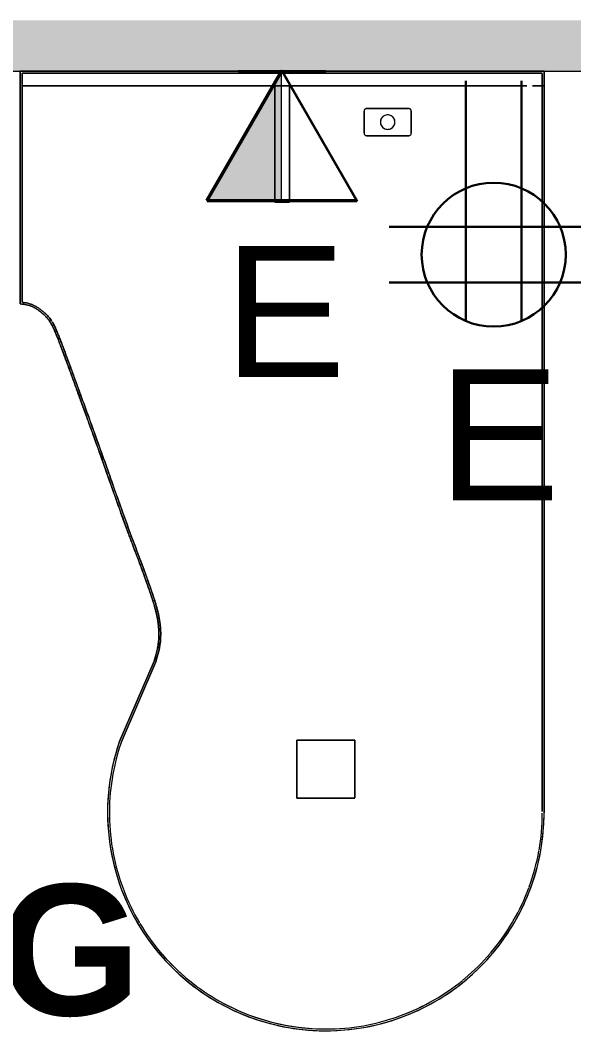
# Model space of a CAD drawing. Header units: inches. Extents: x 385 to 2249, y -1773 to -36.
# Drawn here: x 468.6 to 506.7, y -762.8 to -693.3 of the extents above; entities that cross this region are included whole.
import ezdxf

# ---------------------------------------------------------------- set-up
doc = ezdxf.new("R2010")
doc.units = ezdxf.units.IN
doc.header["$MEASUREMENT"] = 0
for name, color, linetype, lineweight in [('A-ANNO-NOTE', 131, 'Continuous', 30), ('A-AREA-IDEN', 2, 'Continuous', 9), ('A-WALL-PATT', 111, 'Continuous', 13), ('I-FURN', 30, 'Continuous', 9), ('I-FURN-PNLS', 30, 'Continuous', 9), ('I-WALL', 2, 'Continuous', 13)]:
    doc.layers.add(name, color=color, linetype=linetype, lineweight=lineweight)
doc.styles.add('Swis721 Lt BT', font='swissl.ttf', dxfattribs={"height": 9})
doc.styles.add('Swis721 Lt BT_B', font='', dxfattribs={"height": 9})
doc.styles.get('Swis721 Lt BT_B').set_extended_font_data('Swis721 Lt BT', bold=True)

# ---------------------------------------------------------------- blocks, each defined once
blk = doc.blocks.new('Zira Wksta 11 - Type 2-5323181-Level 7 POWER _ SIGNAL')
at = {"layer": 'I-FURN'}
for p, q in [((-46, 17), (-50, 17)), ((-50, 17), (-50, 13)), ((-50, 13), (-50, 17)), ((-50, 17), (-46, 17)), ((-46, 13), (-46, 17)), ((-46, 17), (-46, 13)), ((-49.977, 13), (-46, 13)), ((-46, 13), (-49.977, 13)), ((-4.437, 12.188), (-4.437, 9.313)), ((-4.437, 9.313), (-4.437, 12.188)), ((-2.75, 12.375), (-4.25, 12.375)), ((-4.25, 12.375), (-2.75, 12.375)), ((-2.562, 9.313), (-2.562, 12.188)), ((-2.562, 12.188), (-2.562, 9.313)), ((-4.25, 9.125), (-2.75, 9.125)), ((-2.75, 9.125), (-4.25, 9.125))]:
    blk.add_line(p, q, dxfattribs=at)
for centre, radius, start, end in [((-4.25, 12.188), 0.188, 90, 180), ((-4.25, 12.188), 0.188, 165, 180), ((-4.25, 12.188), 0.188, 120, 165), ((-4.25, 12.188), 0.188, 90, 120), ((-2.75, 12.188), 0.187, 0, 90), ((-2.75, 12.188), 0.187, 75, 90), ((-2.75, 12.188), 0.188, 60, 75), ((-2.75, 12.188), 0.188, 45, 60), ((-2.75, 12.188), 0.188, 15, 45), ((-2.75, 12.188), 0.188, 0, 15), ((-3.5, 10.75), 0.5, 90, 270), ((-3.5, 10.75), 0.5, 105, 135), ((-3.5, 10.75), 0.5, 90, 105), ((-3.5, 10.75), 0.5, 270, 90), ((-3.5, 10.75), 0.5, 75, 90), ((-3.5, 10.75), 0.5, 60, 75), ((-3.5, 10.75), 0.5, 45, 60), ((-3.5, 10.75), 0.5, 165, 180), ((-3.5, 10.75), 0.5, 180, 195), ((-3.5, 10.75), 0.5, 135, 165), ((-3.5, 10.75), 0.5, 195, 225), ((-3.5, 10.75), 0.5, 30, 45), ((-3.5, 10.75), 0.5, 315, 330), ((-3.5, 10.75), 0.5, 15, 30), ((-3.5, 10.75), 0.5, 330, 360), ((-3.5, 10.75), 0.5, 360, 15), ((-3.5, 10.75), 0.5, 225, 240), ((-3.5, 10.75), 0.5, 240, 255), ((-3.5, 10.75), 0.5, 255, 270), ((-3.5, 10.75), 0.5, 270, 285), ((-3.5, 10.75), 0.5, 285, 300), ((-3.5, 10.75), 0.5, 300, 315), ((-4.25, 9.313), 0.188, 180, 270), ((-4.25, 9.313), 0.187, 180, 195), ((-4.25, 9.313), 0.188, 195, 270), ((-2.75, 9.313), 0.187, 270, 0), ((-2.75, 9.313), 0.188, 270, 345), ((-2.75, 9.313), 0.187, 345, 0)]:
    blk.add_arc(centre, radius, start, end, dxfattribs=at)
at = {"layer": 'I-FURN-PNLS'}
for p, q in [((0, 72), (0, 36)), ((0, 36), (-16, 36)), ((0, 36), (-16, 36)), ((-16, 36), (0, 36)), ((-0.125, 35.875), (-15.887, 35.875)), ((-15.887, 35.875), (-0.125, 35.875)), ((0, 36), (-1, 36)), ((-1, 36), (-1, 35.95)), ((-1, 35.95), (-1, 36)), ((-1, 36), (0, 36)), ((-1, 35.876), (-1, 1.19)), ((-1, 18.5), (-1, 35.876)), ((-0.125, 0.243), (-0.125, 35.875)), ((-0.125, 35.875), (-0.125, 0.243)), ((0, 0), (0, 36)), ((0, 0), (0, 36)), ((0, 36), (0, 0)), ((0, 0), (0, 36)), ((0, 36), (0, 0)), ((-29.116, 29.529), (-29.116, 29.529)), ((-40.617, 26.689), (-46.163, 29.064)), ((-46.163, 29.064), (-40.617, 26.689)), ((-40.572, 26.805), (-46.142, 29.191)), ((-40.572, 26.805), (-46.142, 29.191)), ((-46.142, 29.191), (-40.572, 26.805)), ((-1, 18.5), (-9, 18.5)), ((-9, 18.5), (-9, 17.5)), ((-9, 17.5), (-9, 18.5)), ((-9, 18.5), (-1, 18.5)), ((-1, 17.5), (-1, 18.5)), ((-1, 18.5), (-1, 17.5)), ((-1, 17.5), (-1, 18.5)), ((-9, 17.5), (-1, 17.5)), ((-1, 17.5), (-9, 17.5)), ((-1, 1.19), (-1, 17.5)), ((-1, 0.8), (-1, 0.123)), ((-1, 0.123), (-1, 0.8)), ((-51, 0), (0, 0)), ((-51, 0), (0, 0)), ((0, 0), (-51, 0)), ((-50.925, 0.125), (-0.156, 0.125)), ((-0.156, 0.125), (-50.925, 0.125)), ((-1, 0.123), (-1, 0)), ((-1, 0), (-1, 0.123)), ((-1, 0), (0, 0)), ((0, 0), (-1, 0)), ((-0.125, 0.125), (-0.125, 0.243)), ((-0.125, 0.243), (-0.125, 0.125))]:
    blk.add_line(p, q, dxfattribs=at)
for radius, start, end in [(15, 71.10132, 180), (15, 81.0012, 110.70084), (15, 71.10132, 110.70084), (14.875, 100.84691, 110.7123), (14.875, 100.84691, 110.7123), (14.875, 90.91582, 100.81406), (14.875, 90.91582, 100.81406), (14.875, 81.01758, 90.90482), (14.875, 81.01758, 90.90482), (14.875, 71.11934, 80.96267), (14.875, 71.11934, 80.96267), (15, 71.10132, 81.0012), (15, 110.70084, 130.5006), (15, 110.70084, 120.60072), (14.875, 110.83658, 120.61055), (14.875, 110.83658, 120.61055), (15, 120.60072, 160.20024), (14.875, 120.83877, 130.79736), (14.875, 120.83877, 130.79736), (15, 130.5006, 180), (14.875, 130.86434, 140.84118), (14.875, 130.86434, 140.40703), (14.875, 140.93372, 150.9467), (14.875, 140.93372, 150.9467), (14.875, 140.40703, 140.84118), (14.875, 151.09337, 180), (14.875, 151.09337, 160.20352), (14.875, 160.20352, 180), (15, 160.20024, 170.10012), (15, 170.10012, 180), (15, 180, 270), (15, 180, 200), (15, 180, 200), (14.875, 180, 190), (14.875, 180, 190), (14.875, 190, 210), (14.875, 190, 200), (15, 200, 210), (15, 200, 210), (14.875, 200, 210), (15, 210, 220), (15, 210, 220), (14.875, 210, 219.00739), (14.875, 210, 219.00739), (14.875, 219.20513, 220), (14.875, 219.20513, 220), (15, 220, 230), (15, 220, 230), (14.875, 220, 229.3523), (14.875, 220, 229.3523), (14.875, 229.46559, 239.55839), (14.875, 229.46559, 230), (15, 230, 240), (15, 230, 250), (14.875, 230, 239.55839), (14.875, 239.63545, 240), (14.875, 239.63545, 240), (14.875, 240, 249.7026), (14.875, 240, 249.7026), (15, 240, 250), (14.875, 249.76137, 250), (14.875, 249.76137, 250), (15, 250, 260), (15, 250, 270), (14.875, 250, 259.815), (14.875, 250, 259.815), (15, 260, 270), (14.875, 260, 269.91018), (14.875, 260, 269.91018)]:
    blk.add_arc((-51, 15), radius, start, end, dxfattribs=at)
for points, knots in [([(-16, 36), (-16.014, 35.849), (-16.048, 35.634), (-16.111, 35.404), (-16.153, 35.278), (-16.188, 35.187), (-16.227, 35.099), (-16.286, 34.984), (-16.37, 34.849), (-16.46, 34.723), (-16.522, 34.641), (-16.557, 34.595), (-16.591, 34.55), (-16.634, 34.497), (-16.702, 34.416), (-16.788, 34.323), (-16.875, 34.239), (-16.945, 34.175), (-16.998, 34.129), (-17.05, 34.085), (-17.119, 34.031), (-17.206, 33.969), (-17.312, 33.902), (-17.401, 33.849), (-17.474, 33.808), (-17.547, 33.769), (-17.639, 33.725), (-17.752, 33.675), (-17.868, 33.624), (-17.987, 33.574), (-18.108, 33.525), (-18.233, 33.476), (-18.488, 33.376), (-18.895, 33.217), (-19.48, 32.997), (-20.103, 32.767), (-20.757, 32.528), (-21.436, 32.281), (-22.135, 32.026), (-22.85, 31.766), (-23.578, 31.503), (-24.313, 31.236), (-25.3, 30.881), (-26.287, 30.527), (-27.26, 30.183), (-27.979, 29.93), (-28.687, 29.681), (-29.382, 29.436), (-30.061, 29.195), (-30.724, 28.958), (-31.368, 28.724), (-31.991, 28.494), (-32.595, 28.265), (-33.196, 28.037), (-33.806, 27.806), (-34.441, 27.57), (-35.002, 27.369), (-35.478, 27.202), (-35.787, 27.096), (-36.043, 27.01), (-36.239, 26.943), (-36.44, 26.877), (-36.645, 26.816), (-36.855, 26.756), (-37.069, 26.696), (-37.288, 26.641), (-37.511, 26.595), (-37.739, 26.555), (-37.972, 26.519), (-38.21, 26.491), (-38.452, 26.476), (-38.7, 26.472), (-39.036, 26.476), (-39.469, 26.515), (-40.008, 26.628), (-40.382, 26.739), (-40.572, 26.805)], [0, 0, 0, 0, 0.013514, 0.02027, 0.023649, 0.027027, 0.030405, 0.033784, 0.040541, 0.047297, 0.050676, 0.052365, 0.054054, 0.057432, 0.060811, 0.067568, 0.074324, 0.077703, 0.081081, 0.084459, 0.087838, 0.094595, 0.101351, 0.108108, 0.111486, 0.114865, 0.121622, 0.128378, 0.135135, 0.141892, 0.148649, 0.155405, 0.162162, 0.189189, 0.216216, 0.243243, 0.27027, 0.297297, 0.324324, 0.351351, 0.378378, 0.405405, 0.432432, 0.486486, 0.513514, 0.540541, 0.567568, 0.594595, 0.621622, 0.648649, 0.675676, 0.702703, 0.72973, 0.756757, 0.783784, 0.810811, 0.837838, 0.851351, 0.864865, 0.871622, 0.878378, 0.885135, 0.891892, 0.898649, 0.905405, 0.912162, 0.918919, 0.925676, 0.932432, 0.939189, 0.945946, 0.952703, 0.959459, 0.972973, 0.986486, 1, 1, 1, 1]), ([(-16.68, 34.442), (-16.674, 34.449), (-16.65, 34.477), (-16.61, 34.525), (-16.569, 34.578), (-16.536, 34.623), (-16.502, 34.668), (-16.442, 34.75), (-16.355, 34.874), (-16.274, 35.007), (-16.217, 35.119), (-16.179, 35.206), (-16.146, 35.296), (-16.105, 35.419), (-16.046, 35.644), (-16.013, 35.853), (-16, 36)], [-0.06054761, -0.06054761, -0.06054761, -0.06054761, -0.05921053, -0.05592105, -0.05263158, -0.05098684, -0.04934211, -0.04605263, -0.03947368, -0.03289474, -0.02960526, -0.02631579, -0.02302632, -0.01973684, -0.01315789, 0, 0, 0, 0]), ([(-16.197, 35.166), (-16.195, 35.17), (-16.178, 35.209), (-16.136, 35.319), (-16.057, 35.579), (-16.016, 35.826), (-16, 36)], [-0.02784085, -0.02784085, -0.02784085, -0.02784085, -0.02734644, -0.02343981, -0.01562654, 0, 0, 0, 0]), ([(-16.086, 35.107), (-16.083, 35.115), (-16.063, 35.16), (-16.017, 35.28), (-15.943, 35.518), (-15.908, 35.739), (-15.89, 35.876)], [-0.02817516, -0.02817516, -0.02817516, -0.02817516, -0.02734644, -0.02343981, -0.01562654, -0.00333187, -0.00333187, -0.00333187, -0.00333187]), ([(-15.887, 35.875), (-15.904, 35.736), (-15.945, 35.519), (-16.017, 35.28), (-16.063, 35.16), (-16.083, 35.115), (-16.086, 35.107)], [0.00332304, 0.00332304, 0.00332304, 0.00332304, 0.01562654, 0.02343981, 0.02734644, 0.02817516, 0.02817516, 0.02817516, 0.02817516]), ([(-16.194, 34.899), (-16.211, 34.871), (-16.269, 34.778), (-16.351, 34.662), (-16.433, 34.551), (-16.493, 34.472), (-16.555, 34.395), (-16.638, 34.3), (-16.744, 34.191), (-16.848, 34.094), (-16.932, 34.02), (-17.017, 33.951), (-17.114, 33.881), (-17.189, 33.832), (-17.223, 33.811)], [0.03584002, 0.03584002, 0.03584002, 0.03584002, 0.03906635, 0.04687962, 0.05078625, 0.05469289, 0.05859952, 0.06250615, 0.07031942, 0.07813269, 0.08203933, 0.08594596, 0.09375923, 0.09993766, 0.09993766, 0.09993766, 0.09993766]), ([(-17.223, 33.811), (-17.189, 33.832), (-17.114, 33.881), (-17.017, 33.951), (-16.932, 34.02), (-16.848, 34.094), (-16.744, 34.191), (-16.638, 34.3), (-16.555, 34.395), (-16.493, 34.472), (-16.433, 34.551), (-16.351, 34.662), (-16.269, 34.778), (-16.211, 34.871), (-16.194, 34.899)], [-0.09993766, -0.09993766, -0.09993766, -0.09993766, -0.09375923, -0.08594596, -0.08203933, -0.07813269, -0.07031942, -0.06250615, -0.05859952, -0.05469289, -0.05078625, -0.04687962, -0.03906635, -0.03584002, -0.03584002, -0.03584002, -0.03584002]), ([(-16.679, 34.443), (-16.65, 34.477), (-16.601, 34.536), (-16.533, 34.626), (-16.452, 34.735), (-16.365, 34.859), (-16.303, 34.96), (-16.281, 34.999)], [-0.06048085, -0.06048085, -0.06048085, -0.06048085, -0.05469289, -0.05078625, -0.04687962, -0.03906635, -0.03436187, -0.03436187, -0.03436187, -0.03436187]), ([(-16.086, 35.107), (-16.099, 35.078), (-16.133, 35.006), (-16.171, 34.938), (-16.194, 34.899)], [0.028175164, 0.028175164, 0.028175164, 0.028175164, 0.031253077, 0.035840023, 0.035840023, 0.035840023, 0.035840023]), ([(-16.194, 34.899), (-16.171, 34.938), (-16.133, 35.006), (-16.099, 35.078), (-16.086, 35.107)], [-0.035840023, -0.035840023, -0.035840023, -0.035840023, -0.031253077, -0.028175164, -0.028175164, -0.028175164, -0.028175164]), ([(-17.688, 33.704), (-17.647, 33.723), (-17.564, 33.761), (-17.44, 33.825), (-17.315, 33.9), (-17.193, 33.978), (-17.093, 34.051), (-17.012, 34.116), (-16.932, 34.186), (-16.841, 34.272), (-16.77, 34.344), (-16.739, 34.377)], [-0.12456702, -0.12456702, -0.12456702, -0.12456702, -0.11719904, -0.10938577, -0.1015725, -0.09375923, -0.08594596, -0.08203933, -0.07813269, -0.07031942, -0.06436475, -0.06436475, -0.06436475, -0.06436475]), ([(-17.688, 33.704), (-17.654, 33.719), (-17.584, 33.752), (-17.498, 33.795), (-17.427, 33.833), (-17.357, 33.875), (-17.27, 33.928), (-17.168, 33.996), (-17.083, 34.059), (-17.016, 34.113), (-16.948, 34.172), (-16.863, 34.25), (-16.787, 34.325), (-16.746, 34.369), (-16.739, 34.377)], [-0.12456461, -0.12456461, -0.12456461, -0.12456461, -0.11842105, -0.11184211, -0.10855263, -0.10526316, -0.09868421, -0.09210526, -0.08552632, -0.08223684, -0.07894737, -0.07236842, -0.06578947, -0.06434993, -0.06434993, -0.06434993, -0.06434993]), ([(-17.253, 33.792), (-17.294, 33.766), (-17.381, 33.715), (-17.512, 33.647), (-17.622, 33.596), (-17.71, 33.557), (-17.8, 33.516), (-17.918, 33.467), (-18.059, 33.41), (-18.25, 33.335), (-18.503, 33.235), (-18.926, 33.072), (-19.492, 32.859), (-20.219, 32.591), (-20.986, 32.311), (-21.533, 32.112), (-21.818, 32.009), (-21.834, 32.003)], [0.101749, 0.101749, 0.101749, 0.101749, 0.1093858, 0.117199, 0.1250123, 0.1289189, 0.1328256, 0.1406388, 0.1484521, 0.1562654, 0.1718919, 0.1875185, 0.2187715, 0.2500246, 0.2812777, 0.3125308, 0.3142903, 0.3142903, 0.3142903, 0.3142903]), ([(-18.879, 33.091), (-18.86, 33.098), (-18.733, 33.147), (-18.503, 33.235), (-18.25, 33.335), (-18.059, 33.41), (-17.918, 33.467), (-17.8, 33.516), (-17.727, 33.549), (-17.699, 33.562), (-17.693, 33.564)], [-0.19021843, -0.19021843, -0.19021843, -0.19021843, -0.18751846, -0.17189192, -0.15626539, -0.14845212, -0.14063885, -0.13282558, -0.12891894, -0.12791997, -0.12791997, -0.12791997, -0.12791997]), ([(-18.867, 33.229), (-18.844, 33.238), (-18.731, 33.281), (-18.545, 33.353), (-18.387, 33.415), (-18.316, 33.443)], [-0.1875, -0.1875, -0.1875, -0.1875, -0.18421053, -0.17105263, -0.15978613, -0.15978613, -0.15978613, -0.15978613]), ([(-18.865, 33.23), (-18.757, 33.271), (-18.574, 33.342), (-18.398, 33.411), (-18.324, 33.44)], [-0.18737705, -0.18737705, -0.18737705, -0.18737705, -0.17189192, -0.16020038, -0.16020038, -0.16020038, -0.16020038]), ([(-18.299, 33.45), (-18.292, 33.453), (-18.245, 33.472), (-18.157, 33.506), (-18.038, 33.553), (-17.94, 33.593), (-17.864, 33.625), (-17.807, 33.65), (-17.751, 33.676), (-17.714, 33.692), (-17.696, 33.701)], [-0.1588822, -0.1588822, -0.1588822, -0.1588822, -0.15789474, -0.15131579, -0.14473684, -0.13815789, -0.13486842, -0.13157895, -0.12828947, -0.125, -0.125, -0.125, -0.125]), ([(-18.297, 33.451), (-18.281, 33.457), (-18.216, 33.483), (-18.104, 33.527), (-17.965, 33.583), (-17.851, 33.631), (-17.761, 33.671), (-17.718, 33.691), (-17.696, 33.7)], [-0.15881843, -0.15881843, -0.15881843, -0.15881843, -0.15626539, -0.14845212, -0.14063885, -0.13282558, -0.12891894, -0.12501504, -0.12501504, -0.12501504, -0.12501504]), ([(-17.693, 33.564), (-17.677, 33.572), (-17.617, 33.599), (-17.512, 33.647), (-17.381, 33.715), (-17.294, 33.766), (-17.253, 33.792)], [-0.12791997, -0.12791997, -0.12791997, -0.12791997, -0.12501231, -0.11719904, -0.10938577, -0.10174895, -0.10174895, -0.10174895, -0.10174895]), ([(-21.83, 32.138), (-21.631, 32.21), (-21.21, 32.363), (-20.582, 32.592), (-19.953, 32.823), (-19.379, 33.035), (-19.026, 33.169), (-18.867, 33.229)], [-0.3125, -0.3125, -0.3125, -0.3125, -0.2894737, -0.2631579, -0.2368421, -0.2105263, -0.1875, -0.1875, -0.1875, -0.1875]), ([(-20.286, 32.567), (-20.266, 32.575), (-19.996, 32.673), (-19.513, 32.852), (-19.079, 33.015), (-18.879, 33.091)], [-0.2525169, -0.2525169, -0.2525169, -0.2525169, -0.25002462, -0.21877154, -0.19021843, -0.19021843, -0.19021843, -0.19021843]), ([(-20.268, 32.707), (-20.02, 32.798), (-19.736, 32.902), (-19.464, 33.004), (-19.424, 33.019)], [-0.25, -0.25, -0.25, -0.25, -0.21877154, -0.21342503, -0.21342503, -0.21342503, -0.21342503]), ([(-19.424, 33.019), (-19.233, 33.091), (-19.047, 33.161), (-18.867, 33.229), (-18.867, 33.229)], [-0.21342503, -0.21342503, -0.21342503, -0.21342503, -0.18751846, -0.1875, -0.1875, -0.1875, -0.1875]), ([(-29.377, 29.438), (-29.245, 29.484), (-28.663, 29.689), (-27.837, 29.979), (-26.896, 30.311), (-25.944, 30.65), (-24.981, 30.995), (-24.022, 31.342), (-23.308, 31.6), (-22.604, 31.856), (-22.125, 32.03), (-21.88, 32.119), (-21.862, 32.126)], [-0.5944941, -0.5944941, -0.5944941, -0.5944941, -0.5789474, -0.5263158, -0.5, -0.4736842, -0.4210526, -0.3947368, -0.3684211, -0.3421053, -0.3157895, -0.313756, -0.313756, -0.313756, -0.313756]), ([(-21.847, 31.998), (-22.368, 31.809), (-23.459, 31.412), (-25.151, 30.801), (-26.649, 30.266), (-27.554, 29.947), (-27.899, 29.826)], [0.3148154, 0.3148154, 0.3148154, 0.3148154, 0.3750369, 0.4375431, 0.5000492, 0.5391334, 0.5391334, 0.5391334, 0.5391334]), ([(-23.502, 31.397), (-23.483, 31.404), (-22.922, 31.607), (-22.368, 31.809), (-21.847, 31.998)], [-0.37711383, -0.37711383, -0.37711383, -0.37711383, -0.37503693, -0.31481536, -0.31481536, -0.31481536, -0.31481536]), ([(-21.834, 32.003), (-21.818, 32.009), (-21.533, 32.112), (-21.008, 32.304), (-20.516, 32.483), (-20.286, 32.567)], [-0.3142903, -0.3142903, -0.3142903, -0.3142903, -0.31253077, -0.28127769, -0.2525169, -0.2525169, -0.2525169, -0.2525169]), ([(-25.202, 30.784), (-25.185, 30.79), (-24.616, 30.994), (-24.047, 31.2), (-23.502, 31.397)], [-0.43941229, -0.43941229, -0.43941229, -0.43941229, -0.43754308, -0.37711383, -0.37711383, -0.37711383, -0.37711383]), ([(-24.297, 31.242), (-24.026, 31.34), (-23.756, 31.438), (-23.488, 31.535), (-23.488, 31.535)], [-0.40477498, -0.40477498, -0.40477498, -0.40477498, -0.37503693, -0.375, -0.375, -0.375, -0.375]), ([(-27.899, 29.826), (-27.554, 29.947), (-26.665, 30.26), (-25.756, 30.585), (-25.202, 30.784)], [-0.53913343, -0.53913343, -0.53913343, -0.53913343, -0.50004924, -0.43941229, -0.43941229, -0.43941229, -0.43941229]), ([(-26.113, 30.59), (-25.807, 30.699), (-25.5, 30.809), (-25.192, 30.92), (-25.192, 30.92)], [-0.47120689, -0.47120689, -0.47120689, -0.47120689, -0.43754308, -0.4375, -0.4375, -0.4375, -0.4375]), ([(-28.432, 29.77), (-27.929, 29.947), (-27.415, 30.128), (-26.895, 30.312), (-26.895, 30.312)], [-0.55784782, -0.55784782, -0.55784782, -0.55784782, -0.50004924, -0.5, -0.5, -0.5, -0.5]), ([(-27.918, 29.819), (-28.118, 29.748), (-28.863, 29.486), (-30.117, 29.045), (-31.368, 28.593), (-32.309, 28.24), (-33.233, 27.889), (-33.945, 27.619), (-34.458, 27.433), (-34.463, 27.431)], [0.5398639, 0.5398639, 0.5398639, 0.5398639, 0.5625554, 0.6250615, 0.6875677, 0.7188208, 0.7500739, 0.81258, 0.8132031, 0.8132031, 0.8132031, 0.8132031]), ([(-34.463, 27.431), (-34.458, 27.433), (-33.945, 27.619), (-33.233, 27.889), (-32.309, 28.24), (-31.368, 28.593), (-30.129, 29.04), (-29.08, 29.41), (-28.551, 29.596)], [-0.8132031, -0.8132031, -0.8132031, -0.8132031, -0.81258, -0.7500739, -0.7188208, -0.6875677, -0.6250615, -0.5640092, -0.5640092, -0.5640092, -0.5640092]), ([(-30.025, 29.208), (-29.9, 29.252), (-29.713, 29.319), (-29.524, 29.386), (-29.461, 29.408)], [-0.62026955, -0.62026955, -0.62026955, -0.62026955, -0.60526316, -0.59780568, -0.59780568, -0.59780568, -0.59780568]), ([(-29.374, 29.439), (-29.104, 29.534), (-28.83, 29.63), (-28.554, 29.728), (-28.553, 29.728)], [-0.59437892, -0.59437892, -0.59437892, -0.59437892, -0.56255539, -0.5625, -0.5625, -0.5625, -0.5625]), ([(-28.551, 29.596), (-28.538, 29.601), (-28.329, 29.674), (-28.118, 29.748), (-27.918, 29.819)], [-0.56400922, -0.56400922, -0.56400922, -0.56400922, -0.56255539, -0.5398639, -0.5398639, -0.5398639, -0.5398639]), ([(-33.507, 27.919), (-33.451, 27.94), (-33.198, 28.036), (-32.753, 28.205), (-32.167, 28.427), (-31.567, 28.651), (-30.946, 28.878), (-30.467, 29.05), (-30.196, 29.147), (-30.142, 29.166)], [-0.7705012, -0.7705012, -0.7705012, -0.7705012, -0.7631579, -0.7368421, -0.7105263, -0.6842105, -0.6578947, -0.6315789, -0.625, -0.625, -0.625, -0.625]), ([(-32.218, 28.408), (-32.028, 28.479), (-31.836, 28.551), (-31.64, 28.623), (-31.64, 28.624)], [-0.7128885, -0.7128885, -0.7128885, -0.7128885, -0.6875677, -0.6875, -0.6875, -0.6875, -0.6875]), ([(-30.641, 28.988), (-30.477, 29.047), (-30.311, 29.106), (-30.143, 29.166), (-30.142, 29.166)], [-0.64534037, -0.64534037, -0.64534037, -0.64534037, -0.62506154, -0.625, -0.625, -0.625, -0.625]), ([(-34.315, 27.618), (-34.189, 27.664), (-33.916, 27.765), (-33.65, 27.865), (-33.507, 27.919)], [-0.80530142, -0.80530142, -0.80530142, -0.80530142, -0.78947368, -0.77050119, -0.77050119, -0.77050119, -0.77050119]), ([(-33.465, 27.935), (-33.325, 27.988), (-33.186, 28.041), (-33.047, 28.094), (-33.046, 28.094)], [-0.76865984, -0.76865984, -0.76865984, -0.76865984, -0.75007385, -0.75, -0.75, -0.75, -0.75]), ([(-33.044, 28.095), (-32.813, 28.183), (-32.539, 28.287), (-32.262, 28.391), (-32.218, 28.408)], [-0.74987848, -0.74987848, -0.74987848, -0.74987848, -0.71882078, -0.7128885, -0.7128885, -0.7128885, -0.7128885]), ([(-38.149, 26.374), (-38.146, 26.374), (-38.049, 26.384), (-37.861, 26.409), (-37.592, 26.452), (-37.325, 26.504), (-37.067, 26.568), (-36.817, 26.636), (-36.573, 26.705), (-36.334, 26.781), (-36.027, 26.884), (-35.657, 27.007), (-35.101, 27.201), (-34.712, 27.34), (-34.463, 27.431)], [-0.9378, -0.9378, -0.9378, -0.9378, -0.9375923, -0.929779, -0.9219658, -0.9141525, -0.9063392, -0.898526, -0.8907127, -0.8828994, -0.8750862, -0.8594596, -0.8438331, -0.8132031, -0.8132031, -0.8132031, -0.8132031]), ([(-34.463, 27.431), (-34.712, 27.34), (-35.101, 27.201), (-35.657, 27.007), (-35.957, 26.907), (-36.112, 26.855), (-36.116, 26.854)], [0.81320308, 0.81320308, 0.81320308, 0.81320308, 0.84383308, 0.85945962, 0.87508616, 0.87550154, 0.87550154, 0.87550154, 0.87550154]), ([(-35.924, 27.05), (-35.849, 27.075), (-35.629, 27.149), (-35.153, 27.315), (-34.774, 27.451), (-34.535, 27.538)], [-0.86742878, -0.86742878, -0.86742878, -0.86742878, -0.85945962, -0.84383308, -0.81438984, -0.81438984, -0.81438984, -0.81438984]), ([(-35.924, 27.05), (-35.871, 27.067), (-35.757, 27.106), (-35.525, 27.186), (-35.115, 27.329), (-34.771, 27.452), (-34.545, 27.534), (-34.533, 27.538)], [-0.86743283, -0.86743283, -0.86743283, -0.86743283, -0.86184211, -0.85526316, -0.84210526, -0.81578947, -0.81431678, -0.81431678, -0.81431678, -0.81431678]), ([(-34.535, 27.538), (-34.52, 27.543), (-34.505, 27.549), (-34.489, 27.554), (-34.489, 27.554)], [-0.814389844, -0.814389844, -0.814389844, -0.814389844, -0.812580007, -0.8125, -0.8125, -0.8125, -0.8125]), ([(-36.116, 26.854), (-36.188, 26.83), (-36.338, 26.779), (-36.573, 26.705), (-36.817, 26.636), (-37.067, 26.568), (-37.325, 26.504), (-37.592, 26.452), (-37.861, 26.409), (-38.14, 26.372), (-38.427, 26.351), (-38.719, 26.346), (-39.017, 26.352), (-39.427, 26.385), (-39.956, 26.482), (-40.393, 26.611), (-40.617, 26.688)], [0.8755015, 0.8755015, 0.8755015, 0.8755015, 0.8828994, 0.8907127, 0.898526, 0.9063392, 0.9141525, 0.9219658, 0.929779, 0.9375923, 0.9454056, 0.9532189, 0.9610321, 0.9688454, 0.9844719, 1.0000985, 1.0000985, 1.0000985, 1.0000985]), ([(-40.617, 26.688), (-40.393, 26.611), (-39.956, 26.482), (-39.427, 26.385), (-39.017, 26.352), (-38.719, 26.346), (-38.43, 26.351), (-38.24, 26.365), (-38.149, 26.374)], [-1.00009847, -1.00009847, -1.00009847, -1.00009847, -0.98447193, -0.96884539, -0.96103212, -0.95321885, -0.94540559, -0.93780001, -0.93780001, -0.93780001, -0.93780001]), ([(-40.572, 26.805), (-40.353, 26.729), (-40.014, 26.63), (-39.686, 26.562), (-39.566, 26.541)], [-1, -1, -1, -1, -0.98447193, -0.97537167, -0.97537167, -0.97537167, -0.97537167]), ([(-40.572, 26.805), (-40.387, 26.741), (-40.023, 26.631), (-39.577, 26.537), (-39.313, 26.504), (-39.222, 26.496)], [-1, -1, -1, -1, -0.98684211, -0.97368421, -0.96652412, -0.96652412, -0.96652412, -0.96652412]), ([(-39.566, 26.541), (-39.48, 26.527), (-39.371, 26.511), (-39.263, 26.5), (-39.239, 26.497)], [-0.975371666, -0.975371666, -0.975371666, -0.975371666, -0.968845393, -0.966988791, -0.966988791, -0.966988791, -0.966988791]), ([(-39.239, 26.497), (-39.063, 26.48), (-38.813, 26.47), (-38.571, 26.473), (-38.498, 26.476)], [-0.96698879, -0.96698879, -0.96698879, -0.96698879, -0.95321885, -0.94719211, -0.94719211, -0.94719211, -0.94719211]), ([(-39.222, 26.496), (-39.145, 26.488), (-38.985, 26.477), (-38.748, 26.472), (-38.59, 26.473), (-38.512, 26.475)], [-0.96652412, -0.96652412, -0.96652412, -0.96652412, -0.96052632, -0.95394737, -0.94758081, -0.94758081, -0.94758081, -0.94758081]), ([(-38.512, 26.475), (-38.51, 26.476), (-38.427, 26.478), (-38.267, 26.487), (-38.038, 26.511), (-37.89, 26.532), (-37.818, 26.543)], [-0.94758081, -0.94758081, -0.94758081, -0.94758081, -0.94736842, -0.94078947, -0.93421053, -0.92796217, -0.92796217, -0.92796217, -0.92796217]), ([(-38.498, 26.476), (-38.476, 26.477), (-38.36, 26.481), (-38.245, 26.49), (-38.152, 26.499), (-38.151, 26.499)], [-0.947192107, -0.947192107, -0.947192107, -0.947192107, -0.945405585, -0.937592316, -0.9375, -0.9375, -0.9375, -0.9375]), ([(-38.147, 26.5), (-38.058, 26.509), (-37.93, 26.526), (-37.805, 26.545), (-37.768, 26.551)], [-0.93740934, -0.93740934, -0.93740934, -0.93740934, -0.92977905, -0.92648957, -0.92648957, -0.92648957, -0.92648957]), ([(-37.818, 26.543), (-37.815, 26.543), (-37.735, 26.556), (-37.583, 26.581), (-37.428, 26.612), (-37.347, 26.63), (-37.338, 26.632)], [-0.92796217, -0.92796217, -0.92796217, -0.92796217, -0.92763158, -0.92105263, -0.91447368, -0.91367108, -0.91367108, -0.91367108, -0.91367108]), ([(-37.768, 26.551), (-37.716, 26.559), (-37.6, 26.578), (-37.486, 26.6), (-37.422, 26.613)], [-0.92648957, -0.92648957, -0.92648957, -0.92648957, -0.92196578, -0.91622864, -0.91622864, -0.91622864, -0.91622864]), ([(-37.422, 26.613), (-37.399, 26.618), (-37.33, 26.633), (-37.262, 26.649), (-37.217, 26.66)], [-0.916228637, -0.916228637, -0.916228637, -0.916228637, -0.914152508, -0.909962057, -0.909962057, -0.909962057, -0.909962057]), ([(-37.338, 26.632), (-37.275, 26.646), (-37.157, 26.674), (-37.041, 26.705), (-36.988, 26.72)], [-0.91367108, -0.91367108, -0.91367108, -0.91367108, -0.90789474, -0.90283642, -0.90283642, -0.90283642, -0.90283642]), ([(-37.217, 26.66), (-37.177, 26.67), (-37.054, 26.701), (-36.907, 26.741), (-36.8, 26.771), (-36.774, 26.778)], [-0.90996206, -0.90996206, -0.90996206, -0.90996206, -0.90633924, -0.89852597, -0.89604125, -0.89604125, -0.89604125, -0.89604125]), ([(-36.988, 26.72), (-36.972, 26.724), (-36.886, 26.747), (-36.733, 26.79), (-36.531, 26.849), (-36.391, 26.894), (-36.318, 26.918), (-36.31, 26.921)], [-0.90283642, -0.90283642, -0.90283642, -0.90283642, -0.90131579, -0.89473684, -0.88815789, -0.88157895, -0.88074286, -0.88074286, -0.88074286, -0.88074286]), ([(-36.774, 26.778), (-36.719, 26.794), (-36.584, 26.833), (-36.439, 26.879), (-36.349, 26.908), (-36.336, 26.912)], [-0.89604125, -0.89604125, -0.89604125, -0.89604125, -0.8907127, -0.88289943, -0.88162253, -0.88162253, -0.88162253, -0.88162253]), ([(-36.31, 26.921), (-36.253, 26.94), (-36.133, 26.98), (-36.005, 27.023), (-35.934, 27.047), (-35.924, 27.05)], [-0.88074286, -0.88074286, -0.88074286, -0.88074286, -0.875, -0.86842105, -0.86743283, -0.86743283, -0.86743283, -0.86743283]), ([(-36.209, 26.955), (-36.187, 26.962), (-36.165, 26.969), (-36.142, 26.977), (-36.141, 26.977)], [-0.877300502, -0.877300502, -0.877300502, -0.877300502, -0.875086162, -0.875, -0.875, -0.875, -0.875])]:
    blk.add_open_spline(points, degree=3, knots=knots, dxfattribs=at)
for points in [[(-16.281, 34.999), (-16.266, 35.024), (-16.252, 35.05), (-16.239, 35.076)], [(-16.229, 35.097), (-16.218, 35.12), (-16.207, 35.143), (-16.197, 35.166)], [(-16.71, 34.409), (-16.7, 34.42), (-16.69, 34.431), (-16.679, 34.443)], [(-20.834, 32.5), (-20.643, 32.57), (-20.454, 32.639), (-20.27, 32.706)], [(-22.509, 31.891), (-22.291, 31.97), (-22.074, 32.049), (-21.86, 32.126)], [(-21.828, 32.138), (-21.49, 32.261), (-21.157, 32.382), (-20.834, 32.5)], [(-23.485, 31.536), (-23.157, 31.655), (-22.831, 31.774), (-22.509, 31.891)], [(-26.892, 30.313), (-26.634, 30.405), (-26.374, 30.497), (-26.113, 30.59)], [(-25.189, 30.921), (-24.891, 31.028), (-24.593, 31.135), (-24.297, 31.242)], [(-30.142, 29.166), (-30.102, 29.18), (-30.062, 29.195), (-30.022, 29.209)], [(-30.142, 29.166), (-30.103, 29.18), (-30.064, 29.194), (-30.025, 29.208)], [(-30.022, 29.209), (-29.836, 29.275), (-29.647, 29.342), (-29.458, 29.409)], [(-29.461, 29.408), (-29.433, 29.418), (-29.405, 29.428), (-29.377, 29.438)], [(-29.458, 29.409), (-29.43, 29.419), (-29.402, 29.429), (-29.374, 29.439)], [(-28.55, 29.729), (-28.51, 29.743), (-28.471, 29.757), (-28.432, 29.77)], [(-31.636, 28.625), (-31.396, 28.714), (-31.151, 28.803), (-30.902, 28.893)], [(-30.902, 28.893), (-30.816, 28.925), (-30.729, 28.956), (-30.641, 28.988)], [(-34.307, 27.621), (-34.031, 27.722), (-33.765, 27.822), (-33.503, 27.921)], [(-34.533, 27.538), (-34.518, 27.544), (-34.503, 27.549), (-34.489, 27.554)], [(-34.489, 27.554), (-34.43, 27.576), (-34.373, 27.597), (-34.315, 27.618)], [(-34.489, 27.554), (-34.478, 27.558), (-34.467, 27.562), (-34.456, 27.566)], [(-34.456, 27.566), (-34.406, 27.585), (-34.356, 27.603), (-34.307, 27.621)], [(-36.336, 26.912), (-36.293, 26.926), (-36.251, 26.94), (-36.209, 26.955)], [(-36.12, 26.984), (-36.054, 27.006), (-35.989, 27.028), (-35.924, 27.05)]]:
    blk.add_open_spline(points, degree=3, dxfattribs=at)
blk = doc.blocks.new('Zira Wksta 11 - Type 2-V12-Level 7 POWER _ SIGNAL')
at = {"layer": 'I-FURN-PNLS'}
for p, q in [((0, 0), (0, -36)), ((0, -36), (0, 0)), ((0, 0), (0, -36)), ((0, -36), (0, 0)), ((0, 0), (0, -36)), ((0, -72), (0, -36))]:
    blk.add_line(p, q, dxfattribs=at)

msp = doc.modelspace()

# ---------------------------------------------------------------- hatches: boundary and pattern name
at = {"layer": 'A-ANNO-NOTE', "lineweight": 9}
msp.add_hatch(color=256, dxfattribs=at).paths.add_polyline_path([(486.599, -705.643), (486.599, -696.711), (481.442, -705.643)], flags=0)
at = {"layer": 'A-WALL-PATT', "lineweight": 9}
msp.add_hatch(color=7, dxfattribs=at).paths.add_polyline_path([(535.194, -696.769), (558.916, -696.769), (558.916, -693.269), (415.974, -693.269), (415.974, -696.769), (527.678, -696.769)], flags=0)

# ---------------------------------------------------------------- linework, layer by layer
at = {"layer": 'A-ANNO-NOTE', "lineweight": 9}
for p, q in [((486.599, -696.711), (481.442, -705.643)), ((486.599, -705.643), (486.599, -696.711)), ((481.442, -705.643), (486.599, -705.643))]:
    msp.add_line(p, q, dxfattribs=at)
at = {"layer": 'A-ANNO-NOTE'}
for p, q in [((486.599, -696.711), (481.442, -705.643)), ((486.638, -696.778), (481.481, -705.711)), ((483.638, -696.778), (489.638, -696.778)), ((486.599, -696.711), (491.756, -705.643)), ((486.638, -696.778), (491.795, -705.711)), ((499.257, -697.432), (499.257, -713.958)), ((503.09, -697.432), (503.09, -713.958)), ((491.756, -705.643), (481.442, -705.643)), ((491.795, -705.711), (481.481, -705.711)), ((508.347, -707.478), (494, -707.478)), ((508.347, -711.31), (494, -711.31))]:
    msp.add_line(p, q, dxfattribs=at)
msp.add_circle((501.173, -709.394), 4.95, dxfattribs=at)
at = {"layer": 'I-WALL', "color": 8, "lineweight": 20}
msp.add_line((415.974, -696.769), (558.916, -696.769), dxfattribs=at)

# ---------------------------------------------------------------- block references
at = {"layer": 'I-FURN'}
for name, rotation in [('Zira Wksta 11 - Type 2-V12-Level 7 POWER _ SIGNAL', 269.9999999999999), ('Zira Wksta 11 - Type 2-5323181-Level 7 POWER _ SIGNAL', 89.9999999999999)]:
    msp.add_blockref(name, (504.638, -696.778), dxfattribs=dict(at, rotation=rotation))

# ---------------------------------------------------------------- texts
at = {"layer": 'A-ANNO-NOTE', "lineweight": 9, "char_height": 9, "width": 9.393, "attachment_point": 1, "style": 'Swis721 Lt BT'}
for insert in [(482.632, -708.803), (497.341, -717.285)]:
    msp.add_mtext('E', dxfattribs=dict(at, insert=insert))
at = {"layer": 'A-AREA-IDEN', "insert": (418.267, -752.715), "char_height": 9, "width": 68.175, "attachment_point": 1, "style": 'Swis721 Lt BT_B'}
msp.add_mtext('EXISTING', dxfattribs=at)

doc.saveas('drawing.dxf')
